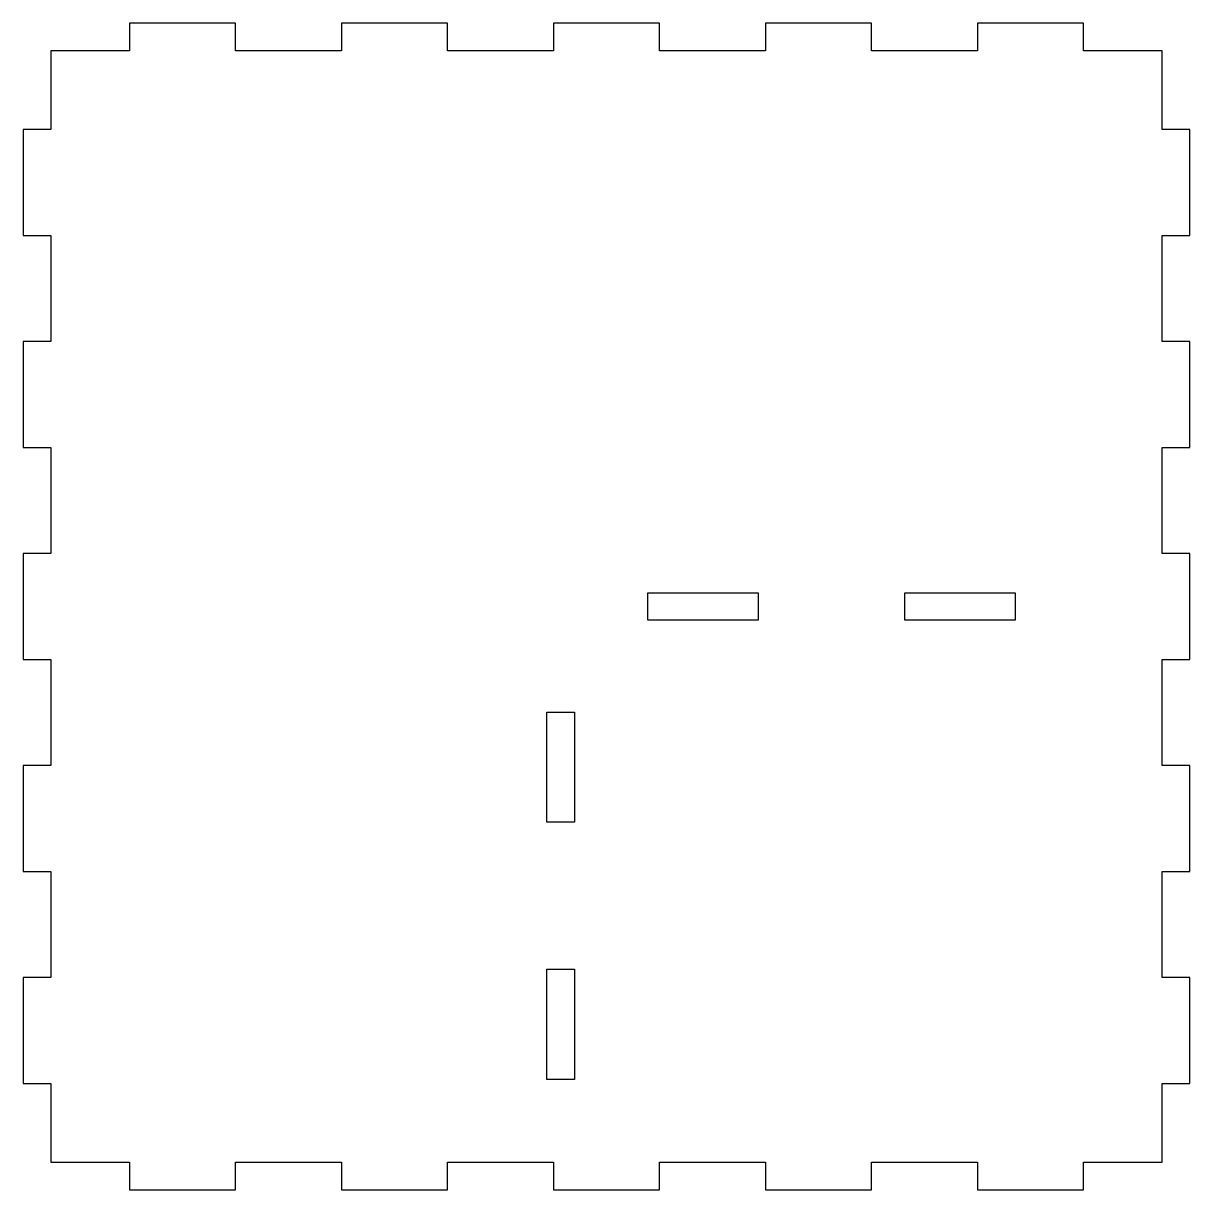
# Model space of a CAD drawing. Header units: millimetres. Extents: x 0 to 127, y 0 to 127.
import ezdxf

# ---------------------------------------------------------------- set-up
doc = ezdxf.new("R2010")
doc.units = ezdxf.units.MM
doc.layers.add('CUT', color=1, linetype='CONTINUOUS')

msp = doc.modelspace()

# ---------------------------------------------------------------- linework, layer by layer
at = {"layer": 'CUT', "color": 1}
for points in [[(0, 11.5455), (3, 11.5455), (3, 3), (11.5455, 3), (11.5455, 0), (23.0909, 0), (23.0909, 3), (34.6364, 3), (34.6364, 0), (46.1818, 0), (46.1818, 3), (57.7273, 3), (57.7273, 0), (69.2727, 0), (69.2727, 3), (80.8182, 3), (80.8182, 0), (92.3636, 0), (92.3636, 3), (103.9091, 3), (103.9091, 0), (115.4545, 0), (115.4545, 3), (124, 3), (124, 11.5455), (127, 11.5455), (127, 23.0909), (124, 23.0909), (124, 34.6364), (127, 34.6364), (127, 46.1818), (124, 46.1818), (124, 57.7273), (127, 57.7273), (127, 69.2727), (124, 69.2727), (124, 80.8182), (127, 80.8182), (127, 92.3636), (124, 92.3636), (124, 103.9091), (127, 103.9091), (127, 115.4545), (124, 115.4545), (124, 124), (115.4545, 124), (115.4545, 127), (103.9091, 127), (103.9091, 124), (92.3636, 124), (92.3636, 127), (80.8182, 127), (80.8182, 124), (69.2727, 124), (69.2727, 127), (57.7273, 127), (57.7273, 124), (46.1818, 124), (46.1818, 127), (34.6364, 127), (34.6364, 124), (23.0909, 124), (23.0909, 127), (11.5455, 127), (11.5455, 124), (3, 124), (3, 115.4545), (0, 115.4545), (0, 103.9091), (3, 103.9091), (3, 92.3636), (0, 92.3636), (0, 80.8182), (3, 80.8182), (3, 69.2727), (0, 69.2727), (0, 57.7273), (3, 57.7273), (3, 46.1818), (0, 46.1818), (0, 34.6364), (3, 34.6364), (3, 23.0909), (0, 23.0909)], [(68, 62), (68, 65), (80, 65), (80, 62)], [(96, 62), (96, 65), (108, 65), (108, 62)], [(57, 40), (57, 52), (60, 52), (60, 40)], [(57, 12), (57, 24), (60, 24), (60, 12)]]:
    msp.add_lwpolyline(points, close=True, dxfattribs=at)

doc.saveas('drawing.dxf')
